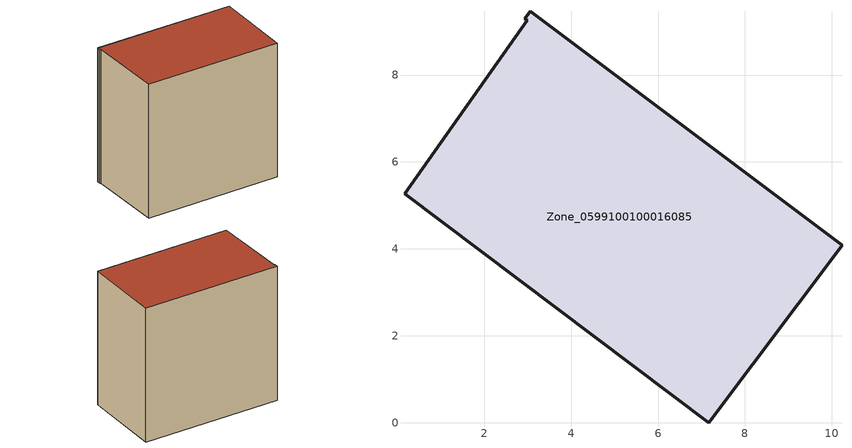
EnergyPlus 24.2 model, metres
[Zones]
Zone_0599100100016085
 floor ground (C_G): 0.16,5.26 2.98,9.26 2.94,9.3 3.06,9.47 10.23,4.08 7.17,0 z0
 wall outside (C_F): 7.17,0 10.23,4.08 3.06,9.47 2.94,9.3 2.98,9.26 0.16,5.26 7.17,0 z0:8.89
 roof outside (C_R): 2.98,9.26 0.16,5.26 7.17,0 10.23,4.08 3.06,9.47 2.94,9.3 z8.89
[BUILDING]
Pand.0599100100016085: North Axis=0; Terrain=City; Loads Convergence Tolerance Value=0.04; Temperature Convergence Tolerance Value=0.4; Solar Distribution=FullExterior; Maximum Number of Warmup Days=25; Minimum Number of Warmup Days=1
[Site:Location]
Rotterdam.The.Hague.AP_ZH_NLD Design_Conditions: Latitude=51.96; Longitude=4.45; Time Zone=1; Elevation=-4.5
[SITE:GROUNDTEMPERATURE:BUILDINGSURFACE]
18, 18, 18, 18, 18, 18, 18, 18, 18, 18, 18, 18
[MATERIAL] Thermal Absorptance=0.9; Solar Absorptance=0.7; Visible Absorptance=0.7
Name | Roughness | Thickness | Conductivity | Density | Specific Heat
G.TI.2015-2018 | MediumSmooth | 0.15 | 0.0428571 | 540 | 1210
F.TI.2015-2018 | Rough | 0.3 | 0.0666667 | 1920 | 840
R.TI.2015-2018 | MediumRough | 0.2 | 0.0333333 | 1500 | 1000
[CONSTRUCTION]
C_G: G.TI.2015-2018
C_F: F.TI.2015-2018
C_R: R.TI.2015-2018
[ZONE]
Zone_0599100100016085: Type=1; Multiplier=1; Ceiling Height=Autocalculate; Volume=Autocalculate; Floor Area=autocalculate; Part of Total Floor Area=Yes
[ZONEINFILTRATION:DESIGNFLOWRATE]
Infil_Zone_0599100100016085: Zone or ZoneList or Space or SpaceList=Zone_0599100100016085; Schedule=AlwaysOn; Design Flow Rate Calculation Method=Flow/Area; Flow Rate per Floor Area=0.0015; Constant Term Coefficient=1; Temperature Term Coefficient=0; Velocity Term Coefficient=0; Velocity Squared Term Coefficient=0
[HVACTEMPLATE:ZONE:IDEALLOADSAIRSYSTEM]
Zone_0599100100016085: Maximum Heating Supply Air Temperature=50; Minimum Cooling Supply Air Temperature=13; Maximum Heating Supply Air Humidity Ratio=0.0156; Minimum Cooling Supply Air Humidity Ratio=0.0077; Heating Limit=NoLimit; Cooling Limit=NoLimit; Dehumidification Control Type=ConstantSensibleHeatRatio; Cooling Sensible Heat Ratio=0.7; Dehumidification Setpoint=60; Humidification Control Type=None; Humidification Setpoint=30; Outdoor Air Method=None; Outdoor Air Flow Rate per Person=0.00944; Outdoor Air Flow Rate per Zone Floor Area=0; Outdoor Air Flow Rate per Zone=0; Demand Controlled Ventilation Type=None; Outdoor Air Economizer Type=NoEconomizer; Heat Recovery Type=None; Sensible Heat Recovery Effectiveness=0.7; Latent Heat Recovery Effectiveness=0.65
[ZONECONTROL:THERMOSTAT]
ThermostatControl_Zone_0599100100016085: Zone or ZoneList=Zone_0599100100016085; Control Type Schedule=DualSetpointControlType; Control 1=Thermostat_Zone_0599100100016085; Temperature Difference Between Cutout And Setpoint=0
[THERMOSTATSETPOINT:DUALSETPOINT]
Thermostat_Zone_0599100100016085: Heating Setpoint Temperature Schedule=HeatingSetpoint_Zone_0599100100016085; Cooling Setpoint Temperature Schedule=CoolingSetpoint_Zone_0599100100016085
[SCHEDULE:COMPACT]
HeatingSetpoint_Zone_0599100100016085: Through: 12/31, For: AllDays, Until: 24:00, 21
CoolingSetpoint_Zone_0599100100016085: Through: 12/31, For: AllDays, Until: 24:00, 24
DualSetpointControlType: Through: 12/31, For: AllDays, Until: 24:00, 4
AlwaysOn: Through: 12/31, For: AllDays, Until: 24:00, 1
